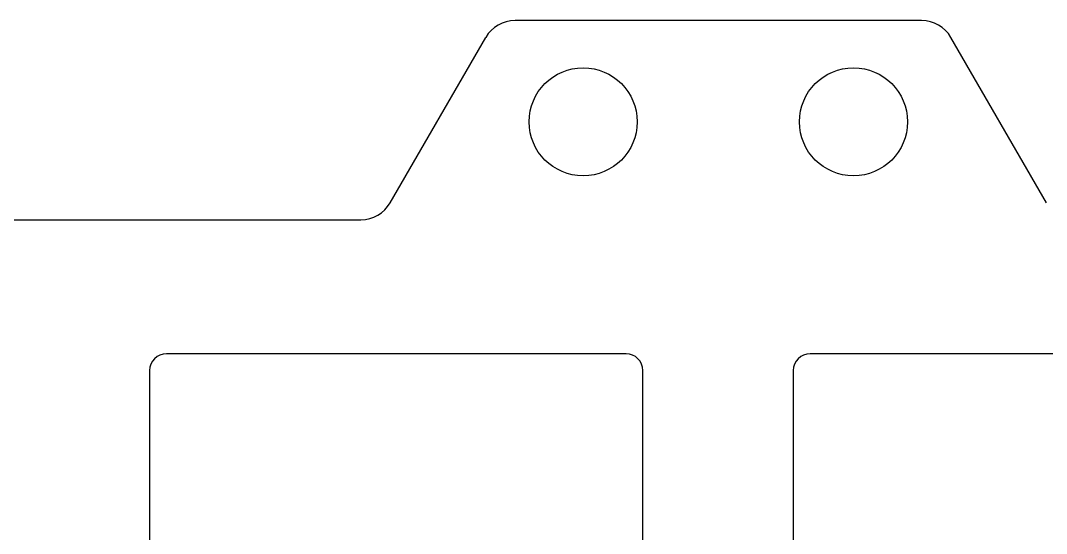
# Model space of a CAD drawing. Header units: millimetres. Extents: x -10 to 339, y -116 to 17.
# Drawn here: x 131.76 to 162.12, y 1.68 to 16.87 of the extents above; entities that cross this region are included whole.
import ezdxf

# ---------------------------------------------------------------- set-up
doc = ezdxf.new("R2010")
doc.units = ezdxf.units.MM
doc.layers.get('0').update_dxf_attribs({"linetype": 'CONTINUOUS'})
doc.layers.add('BLACK', color=7, linetype='CONTINUOUS')

msp = doc.modelspace()

# ---------------------------------------------------------------- linework, layer by layer
for p, q in [((158.422302, 16.868751), (146.389735, 16.868751)), ((142.694693, 11.468751), (145.523709, 16.368751)), ((162.117343, 11.468751), (159.288327, 16.368751)), ((99.883601, 10.968751), (141.82765, 10.968751))]:
    msp.add_line(p, q)
for centre in [(148.406018, 13.868751), (156.406018, 13.868751)]:
    msp.add_circle(centre, 1.6)
for centre, start, end in [((146.389735, 15.868751), 90, 150), ((158.422302, 15.868751), 30, 90), ((141.828667, 11.968751), 270, 330)]:
    msp.add_arc(centre, 1, start, end)
at = {"layer": 'BLACK', "linetype": 'Continuous'}
for p, q in [((149.675, 7), (136.075, 7)), ((168.725, 7), (155.125, 7)), ((135.575, 6.5), (135.575, -6.5)), ((150.175, -6.5), (150.175, 6.5)), ((154.625, 6.5), (154.625, -6.5))]:
    msp.add_line(p, q, dxfattribs=at)
at = {"layer": 'BLACK'}
for centre, start, end in [((136.075, 6.5), 90, 180), ((149.675, 6.5), 0, 90), ((155.125, 6.5), 90, 180)]:
    msp.add_arc(centre, 0.5, start, end, dxfattribs=at)

doc.saveas('drawing.dxf')
